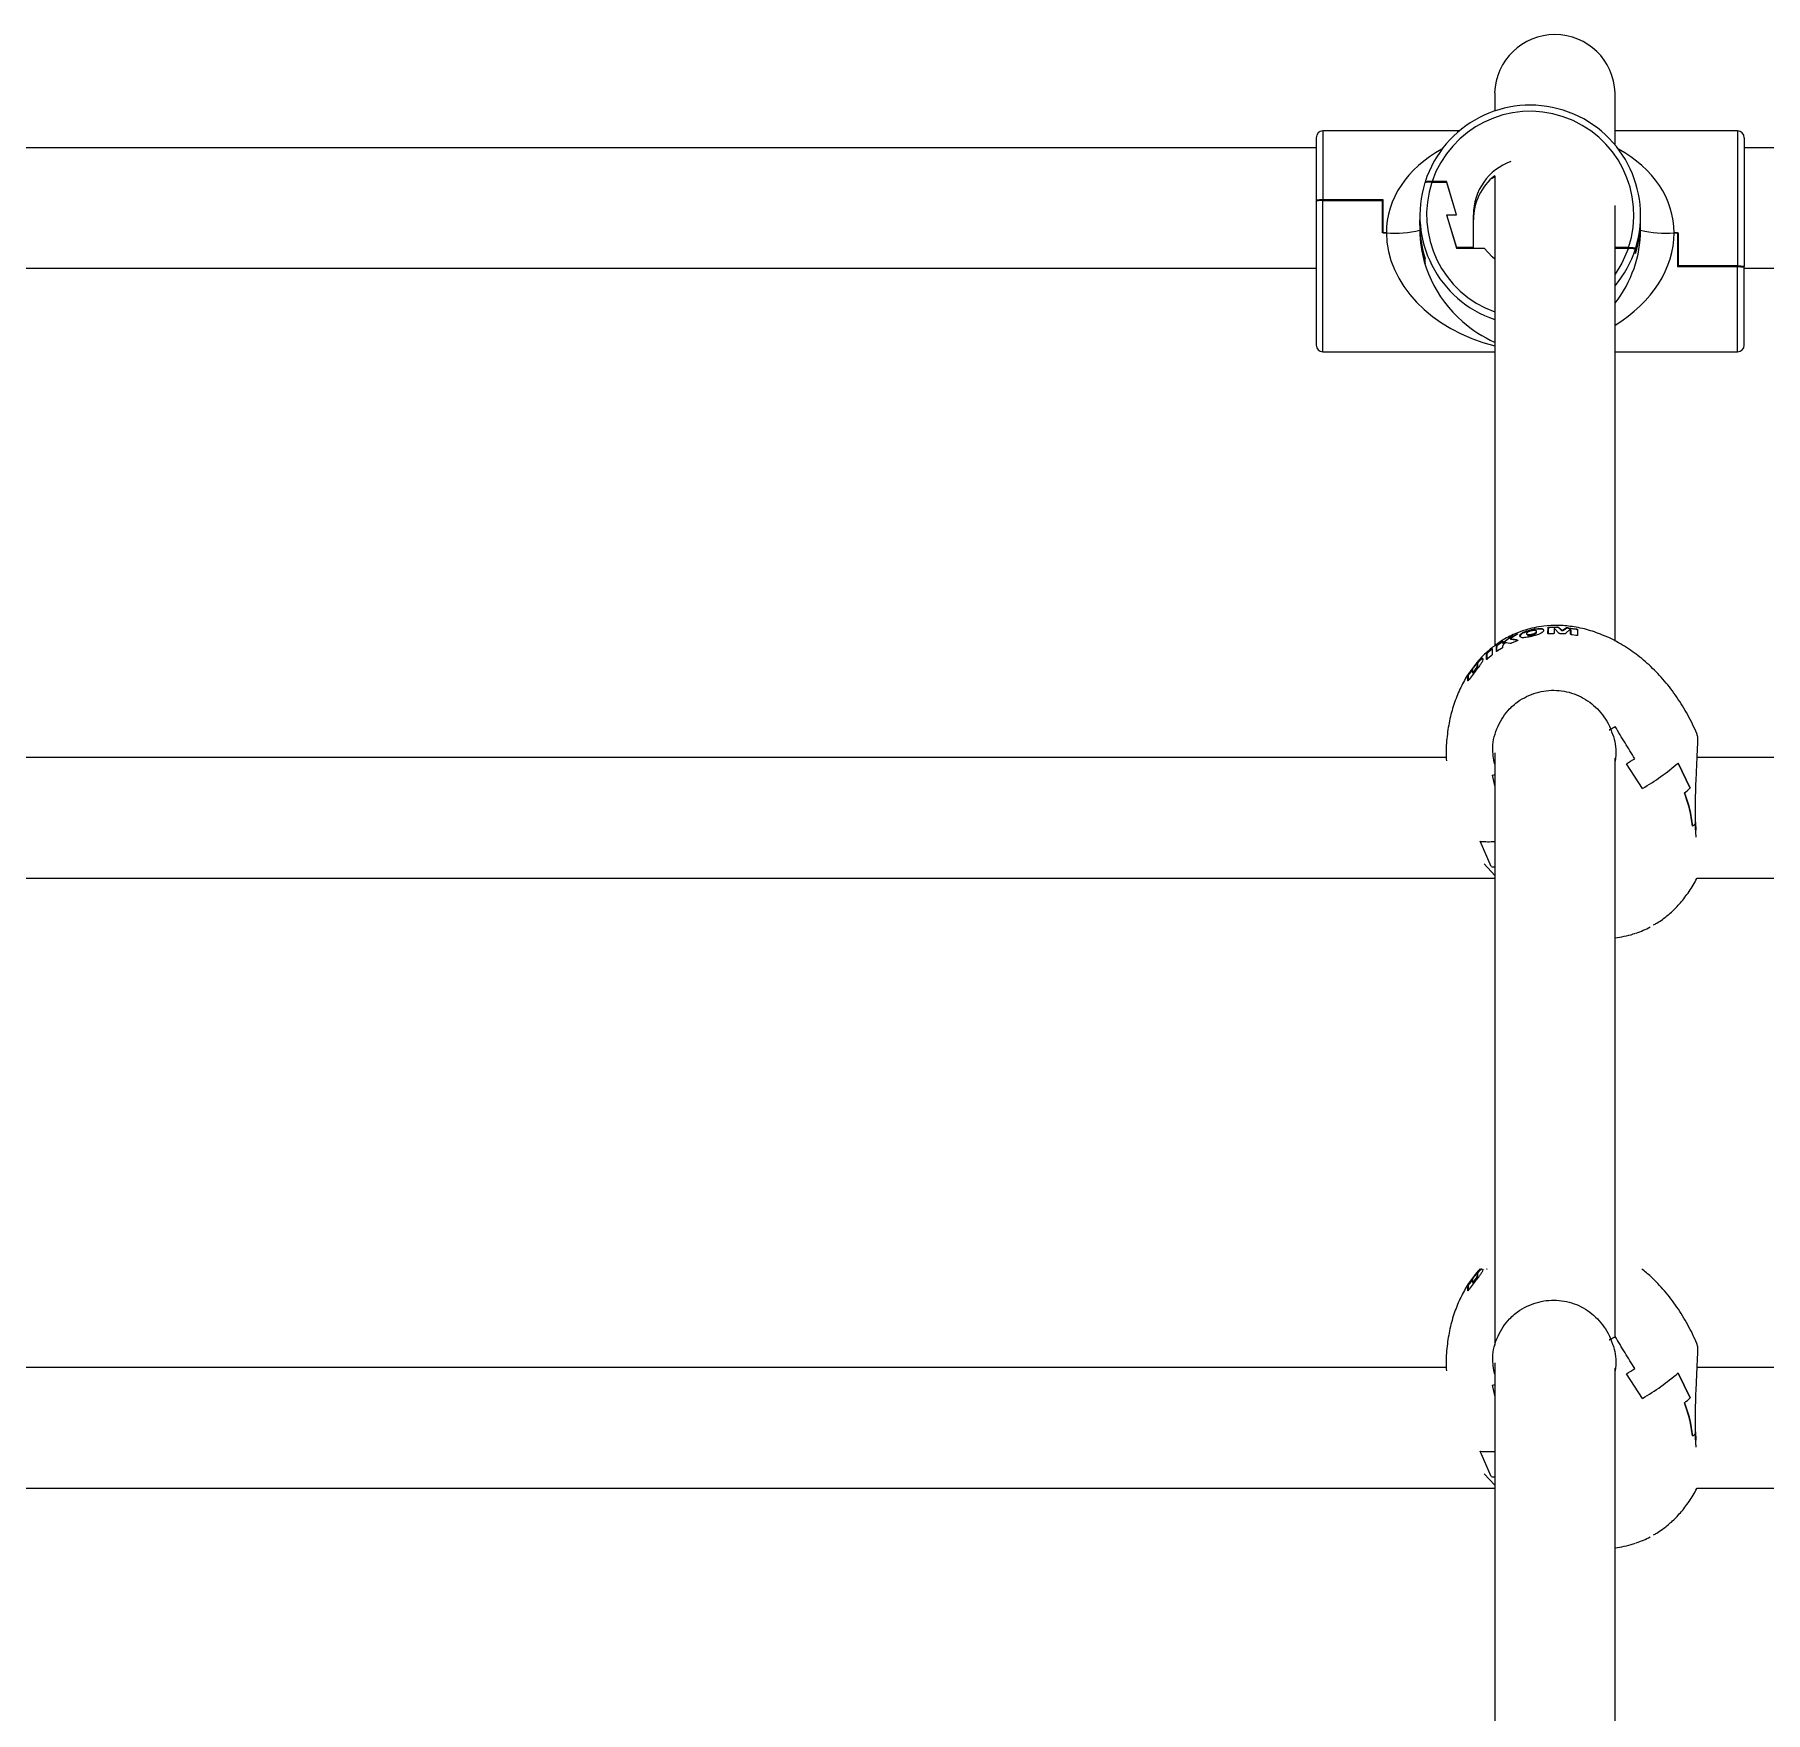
# Model space of a CAD drawing. Header units: millimetres. Extents: x -3041 to 2447, y -2670 to 2376.
# Drawn here: x 270.2 to 529, y 456.8 to 707.6 of the extents above; entities that cross this region are included whole.
import ezdxf

# ---------------------------------------------------------------- set-up
doc = ezdxf.new("R2010")
doc.units = ezdxf.units.MM
doc.layers.add('DIKOM_ОБЪЕКТ', color=7, linetype='Continuous')

msp = doc.modelspace()

# ---------------------------------------------------------------- linework, layer by layer
at = {"layer": 'DIKOM_ОБЪЕКТ'}
for p, q in [((488.5, 698.87), (488.5, 696.14)), ((506.5, 691.08), (506.5, 698.87)), ((461.81, 692.17), (461.81, 682.79)), ((483.22, 693.17), (462.81, 693.17)), ((462.81, 693.17), (462.81, 682.87)), ((524.81, 693.17), (506.5, 693.17)), ((524.81, 693.17), (524.81, 673)), ((525.81, 692.17), (525.81, 672.92)), ((461.81, 690.67), (183.5, 690.67)), ((811.5, 690.67), (525.81, 690.67)), ((488.5, 686.48), (488.5, 616.24)), ((478.09, 685.55), (478.09, 685.45)), ((479.11, 685.53), (481.34, 685.53)), ((481.31, 685.63), (479.14, 685.63)), ((482.81, 680.64), (481.31, 685.63)), ((481.31, 685.53), (481.31, 685.63)), ((482.81, 680.64), (481.34, 685.53)), ((461.81, 682.79), (461.81, 682.69)), ((461.81, 682.69), (461.81, 661.17)), ((471.81, 682.87), (462.81, 682.87)), ((462.81, 682.77), (471.71, 682.77)), ((462.81, 660.17), (462.81, 682.77)), ((471.71, 677.94), (471.71, 682.77)), ((471.81, 677.94), (471.81, 682.87)), ((477.31, 680.56), (477.31, 679.88)), ((481.31, 680.64), (482.78, 675.75)), ((481.31, 680.64), (482.81, 680.64)), ((481.31, 680.64), (482.81, 675.66)), ((485.31, 675.75), (485.31, 680.64)), ((506.5, 616.93), (506.5, 682.03)), ((510.31, 679.88), (510.31, 680.56)), ((472.31, 677.94), (471.71, 677.94)), ((471.81, 677.94), (472.31, 677.94)), ((477.31, 679.1), (477.31, 679.88)), ((477.31, 679.08), (477.31, 679.87)), ((477.31, 679.08), (477.31, 678.35)), ((477.31, 678.33), (477.31, 678.35)), ((510.31, 679.1), (510.31, 679.88)), ((510.31, 679.08), (510.31, 679.87)), ((510.31, 678.35), (510.31, 679.08)), ((510.31, 678.33), (510.31, 678.35)), ((515.31, 677.94), (515.91, 677.94)), ((515.81, 677.94), (515.31, 677.94)), ((515.81, 677.94), (515.81, 672.9)), ((515.91, 677.94), (515.91, 673)), ((485.31, 675.75), (482.78, 675.75)), ((482.81, 675.66), (486.94, 675.66)), ((485.31, 675.66), (485.31, 675.75)), ((508.52, 675.75), (506.5, 675.75)), ((506.5, 675.66), (508.49, 675.66)), ((509.54, 675.58), (509.54, 674.89)), ((509.57, 674.99), (509.57, 675.68)), ((515.81, 677.64), (515.91, 677.64)), ((478.01, 674.34), (478.01, 673.61)), ((478.02, 674.34), (478.01, 674.34)), ((478.09, 673.61), (478.01, 673.61)), ((478.09, 673.34), (478.09, 674.12)), ((509.57, 674.99), (509.54, 674.99)), ((515.81, 672.9), (524.81, 672.9)), ((524.81, 673), (515.91, 673)), ((515.91, 672.9), (515.91, 673)), ((524.81, 660.17), (524.81, 672.9)), ((525.81, 672.82), (525.81, 672.92)), ((525.81, 661.17), (525.81, 672.82)), ((183.5, 672.67), (461.81, 672.67)), ((525.81, 672.67), (811.5, 672.67)), ((462.81, 660.17), (488.5, 660.17)), ((506.5, 660.17), (524.81, 660.17)), ((493.33, 618.36), (493.29, 618.45)), ((494.71, 618.47), (494.7, 618.28)), ((494.75, 618.39), (494.71, 618.48)), ((494.75, 618.38), (494.71, 618.47)), ((494.76, 618.7), (494.72, 618.79)), ((494.73, 618.19), (494.75, 618.38)), ((494.75, 618.38), (494.74, 618.39)), ((496.46, 618.09), (496.47, 618.97)), ((496.51, 618.88), (496.47, 618.97)), ((496.51, 618.88), (496.5, 617.99)), ((496.69, 619.02), (497.8, 619.05)), ((496.73, 618.93), (496.69, 619.02)), ((497.84, 618.95), (496.73, 618.93)), ((497.39, 618.83), (497.4, 618.12)), ((498.1, 618.11), (497.44, 618.83)), ((497.84, 618.95), (497.8, 619.05)), ((498.06, 619.01), (498.52, 618.56)), ((498.1, 618.91), (498.06, 619.01)), ((498.56, 618.47), (498.1, 618.91)), ((498.56, 618.47), (498.52, 618.56)), ((498.63, 618.56), (499.18, 618.94)), ((498.67, 618.46), (498.63, 618.56)), ((499.22, 618.84), (498.67, 618.46)), ((499.76, 618.7), (499.1, 618.05)), ((499.22, 618.84), (499.18, 618.94)), ((499.47, 618.94), (500.65, 618.78)), ((499.51, 618.84), (499.47, 618.94)), ((500.7, 618.67), (499.51, 618.84)), ((499.83, 617.98), (499.81, 618.69)), ((499.86, 618.59), (499.81, 618.69)), ((499.86, 618.59), (499.87, 617.87)), ((500.7, 618.67), (500.65, 618.78)), ((500.87, 618.7), (500.86, 617.81)), ((488.13, 615.84), (488.12, 614.95)), ((488.77, 615.43), (488.78, 616.31)), ((488.82, 616.22), (488.78, 616.31)), ((489.53, 615.84), (488.94, 615.46)), ((488.96, 616.46), (489.54, 616.84)), ((489, 616.37), (488.96, 616.46)), ((489.58, 616.75), (489, 616.37)), ((489.58, 616.75), (489.54, 616.84)), ((489.7, 616.9), (489.67, 616.7)), ((489.67, 616.7), (489.71, 616.61)), ((489.68, 616.18), (489.69, 616.02)), ((489.79, 616.75), (490.59, 617.39)), ((489.82, 616.67), (489.79, 616.75)), ((490.04, 616.61), (489.79, 616.37)), ((490.63, 617.31), (489.82, 616.67)), ((490.76, 616.58), (490.24, 616.7)), ((490.63, 617.31), (490.59, 617.39)), ((490.88, 617.27), (490.91, 617.18)), ((490.89, 617.57), (491.85, 617.98)), ((490.93, 617.48), (490.89, 617.57)), ((490.94, 617.17), (490.9, 617.26)), ((491.89, 617.97), (490.94, 617.35)), ((491.88, 617), (491.03, 616.63)), ((491.86, 617.95), (491.85, 617.98)), ((491.98, 617.07), (491.96, 617.1)), ((492.38, 617.86), (492.32, 617.63)), ((492.38, 617.86), (492.34, 617.95)), ((493.29, 617.99), (493.33, 617.9)), ((493.3, 617.96), (493.31, 618.17)), ((493.43, 617.89), (493.3, 617.96)), ((493.34, 617.88), (493.3, 617.96)), ((493.34, 617.88), (493.47, 617.8)), ((493.47, 617.8), (493.43, 617.89)), ((494.09, 617.85), (494.05, 617.94)), ((494.7, 618.28), (494.58, 618.15)), ((494.62, 618.06), (494.58, 618.15)), ((494.62, 618.06), (494.73, 618.19)), ((494.73, 618.19), (494.7, 618.28)), ((496.47, 618.07), (496.46, 618.09)), ((497.2, 618.04), (496.68, 618.02)), ((498.83, 618), (498.38, 618.03)), ((500.63, 617.78), (500.07, 617.87)), ((484.71, 612.21), (485.61, 613.41)), ((485.61, 613.41), (486.1, 613.98)), ((485.65, 613.31), (485.61, 613.41)), ((485.78, 613.47), (485.85, 613.52)), ((486.15, 613.88), (485.84, 613.53)), ((485.95, 613.16), (485.9, 613.26)), ((485.97, 613.42), (485.93, 613.52)), ((486.1, 613.98), (486.21, 614.08)), ((486.15, 613.88), (486.1, 613.98)), ((486.25, 613.98), (486.15, 613.88)), ((486.21, 614.08), (486.57, 614.38)), ((486.25, 613.98), (486.21, 614.08)), ((486.61, 614.29), (486.25, 613.98)), ((486.57, 614.38), (486.7, 614.43)), ((486.61, 614.29), (486.57, 614.38)), ((486.74, 614.33), (486.61, 614.29)), ((486.75, 614.22), (486.66, 613.94)), ((486.71, 614.36), (486.75, 614.22)), ((487.25, 614.23), (487.27, 615.12)), ((487.26, 614.22), (487.25, 614.23)), ((487.31, 615.02), (487.27, 615.12)), ((487.31, 615.02), (487.3, 614.14)), ((487.97, 614.75), (487.42, 614.29)), ((487.43, 615.29), (487.98, 615.75)), ((487.47, 615.2), (487.43, 615.29)), ((488.02, 615.66), (487.47, 615.2)), ((488.02, 615.66), (487.98, 615.75)), ((488.78, 615.41), (488.77, 615.43)), ((484.48, 611), (484.5, 611.88)), ((484.49, 610.99), (484.48, 611)), ((484.55, 611.77), (484.5, 611.88)), ((484.51, 611.9), (484.57, 612.01)), ((484.55, 611.79), (484.51, 611.9)), ((484.55, 611.77), (484.53, 611.01)), ((484.62, 611.9), (484.55, 611.79)), ((484.64, 611.13), (484.55, 611.03)), ((484.57, 612.01), (484.65, 612.12)), ((484.62, 611.9), (484.57, 612.01)), ((484.69, 612.01), (484.62, 611.9)), ((484.69, 611.21), (484.64, 611.13)), ((484.65, 612.12), (484.71, 612.21)), ((484.69, 612.01), (484.65, 612.12)), ((485.59, 612.41), (484.69, 611.21)), ((484.75, 612.1), (484.69, 612.01)), ((484.75, 612.1), (484.71, 612.21)), ((485.2, 612.7), (484.75, 612.1)), ((485.19, 612.31), (485.2, 612.75)), ((485.19, 612.31), (485.24, 612.2)), ((485.24, 612.21), (485.19, 612.31)), ((485.63, 612.79), (485.37, 612.46)), ((485.41, 612.36), (485.37, 612.46)), ((485.38, 613.01), (485.5, 613.16)), ((485.41, 612.36), (485.67, 612.69)), ((485.69, 612.53), (485.59, 612.41)), ((485.67, 612.69), (485.63, 612.79)), ((486.06, 612.99), (485.69, 612.53)), ((485.87, 613), (485.83, 613.1)), ((481.27, 599.52), (183.5, 599.52)), ((488.5, 600.24), (488.5, 511.73)), ((506.5, 513.01), (506.5, 599.44)), ((510.6, 594.92), (508.19, 598.59)), ((510.6, 594.92), (508.19, 598.59)), ((517.71, 594.98), (515.91, 598.71)), ((515.91, 598.71), (517.71, 594.98)), ((811.5, 599.52), (518.77, 599.52)), ((488.11, 596.89), (488.5, 595.14)), ((488.11, 596.89), (488.5, 595.14)), ((487.99, 583.23), (486.35, 587.02)), ((487.99, 583.23), (486.35, 587.02)), ((486.93, 583.63), (488.5, 581.93)), ((183.5, 581.52), (488.5, 581.52)), ((518.72, 581.52), (811.5, 581.52)), ((485.61, 522.26), (486.1, 522.82)), ((486.15, 522.72), (485.84, 522.37)), ((486.1, 522.82), (486.21, 522.93)), ((486.15, 522.72), (486.1, 522.82)), ((486.25, 522.83), (486.15, 522.72)), ((486.21, 522.93), (486.41, 523.1)), ((486.25, 522.83), (486.21, 522.93)), ((486.61, 523.13), (486.25, 522.83)), ((486.75, 523.07), (486.66, 522.79)), ((487.26, 523.07), (487.25, 523.08)), ((484.48, 519.84), (484.5, 520.73)), ((484.55, 520.62), (484.5, 520.73)), ((484.51, 520.74), (484.57, 520.86)), ((484.55, 520.64), (484.51, 520.74)), ((484.55, 520.62), (484.53, 519.86)), ((484.62, 520.75), (484.55, 520.64)), ((484.57, 520.86), (484.65, 520.97)), ((484.62, 520.75), (484.57, 520.86)), ((484.69, 520.86), (484.62, 520.75)), ((484.69, 520.06), (484.64, 519.98)), ((484.65, 520.97), (484.71, 521.06)), ((484.69, 520.86), (484.65, 520.97)), ((485.59, 521.26), (484.69, 520.06)), ((484.75, 520.95), (484.69, 520.86)), ((484.71, 521.06), (485.61, 522.26)), ((484.75, 520.95), (484.71, 521.06)), ((485.24, 521.6), (484.75, 520.95)), ((485.19, 521.16), (485.2, 521.6)), ((485.19, 521.16), (485.24, 521.05)), ((485.24, 521.06), (485.19, 521.16)), ((485.63, 521.64), (485.37, 521.31)), ((485.41, 521.21), (485.37, 521.31)), ((485.38, 521.86), (485.5, 522.01)), ((485.41, 521.21), (485.67, 521.54)), ((485.69, 521.38), (485.59, 521.26)), ((485.65, 522.16), (485.61, 522.26)), ((485.67, 521.54), (485.63, 521.64)), ((486.06, 521.84), (485.69, 521.38)), ((485.78, 522.32), (485.85, 522.37)), ((485.87, 521.85), (485.83, 521.95)), ((485.95, 522.01), (485.9, 522.11)), ((485.97, 522.27), (485.93, 522.36)), ((484.49, 519.83), (484.48, 519.84)), ((484.64, 519.98), (484.55, 519.88)), ((481.27, 508.36), (183.5, 508.36)), ((488.5, 509.09), (488.5, 433.94)), ((506.5, 434.63), (506.5, 508.28)), ((510.6, 503.76), (508.19, 507.44)), ((510.6, 503.76), (508.19, 507.44)), ((517.71, 503.83), (515.91, 507.55)), ((515.91, 507.55), (517.71, 503.83)), ((811.5, 508.36), (518.77, 508.36)), ((488.11, 505.74), (488.5, 503.99)), ((488.11, 505.74), (488.5, 503.99)), ((487.99, 492.08), (486.35, 495.86)), ((487.99, 492.08), (486.35, 495.86)), ((486.93, 492.48), (488.5, 490.77)), ((183.5, 490.36), (488.5, 490.36)), ((518.72, 490.36), (811.5, 490.36))]:
    msp.add_line(p, q, dxfattribs=at)
at = {"layer": 'DIKOM_ОБЪЕКТ', "flags": 128}
for points in [[(488.02, 686.07), (488.26, 686.23), (488.5, 686.39)], [(488.5, 674.03), (488.13, 674.34), (486.94, 675.66)], [(508.49, 675.66), (507.53, 673.43), (506.5, 671.76)]]:
    msp.add_lwpolyline(points, dxfattribs=at)
at = {"layer": 'DIKOM_ОБЪЕКТ'}
for centre, radius, start, end in [((497.5, 698.57), 9.01, 1.9167, 178.0833), ((493.81, 680.53), 16.5, 342.8807, 162.3011), ((493.8, 680.61), 15.5, 341.7318, 161.123), ((462.81, 692.17), 1, 90, 180), ((524.81, 692.17), 1, 0, 90), ((493.79, 680.63), 8.48, 109.7902, 179.9518), ((493.78, 679.87), 8.47, 128.5936, 179.9723), ((493.76, 680.57), 16.44, 162.7264, 251.3465), ((493.76, 680.64), 15.44, 161.5702, 250.0824), ((473.56, 694.46), 16.56, 265.6963, 283.1136), ((493.72, 679.1), 16.41, 180.0012, 197.6904), ((493.72, 679.08), 16.41, 180.0022, 196.7765), ((493.72, 678.35), 16.41, 180.0027, 196.7765), ((493.72, 678.33), 16.41, 180.0008, 197.6904), ((493.91, 679.87), 16.41, 342.3096, 359.9992), ((493.91, 679.88), 16.41, 342.6754, 359.9987), ((514.07, 694.46), 16.56, 256.8864, 274.3037), ((493.88, 680.57), 16.44, 320.159, 342.3066), ((462.81, 661.17), 1, 180, 270), ((524.81, 661.17), 1, 270, 0), ((489.7, 616.76), 0.154, 273.0839, 320.8287), ((482.7, 642.66), 45.26, 300.7678, 301.7434), ((482.83, 642.1), 50.35, 300.235, 301.9231), ((492.67, 625.66), 35.59, 300.2518, 310.77), ((482.94, 626.85), 30.39, 279.7799, 280.5331), ((503.32, 610.44), 21.12, 309.963, 312.9612), ((505.04, 604.67), 20.15, 310.3178, 311.9723), ((487.52, 600.21), 13.25, 264.9252, 274.2431), ((489.16, 591.49), 8.34, 261.9315, 265.4413), ((504.64, 587.76), 15.3, 289.1037, 297.7129), ((482.7, 551.5), 45.26, 300.7678, 301.7434), ((482.69, 551.18), 50.63, 300.2435, 301.9225), ((492.67, 534.52), 35.6, 300.2529, 310.7689), ((482.4, 538.74), 33.49, 279.8148, 280.4983), ((503.47, 519.11), 20.89, 309.9464, 312.9778), ((504.78, 513.81), 20.55, 310.3339, 311.9562), ((487.52, 509.07), 13.26, 264.9301, 274.2382), ((489.15, 500.17), 8.18, 261.8838, 265.4625), ((504.66, 496.58), 15.26, 289.0966, 297.7255)]:
    msp.add_arc(centre, radius, start, end, dxfattribs=at)
for major_axis, ratio, start_param, end_param in [((21.38, -3.01), 0.758841, 2.337973, 3.248139), ((21.38, 3.01), 0.758841, 6.176639, 7.086805), ((21.38, -3.01), 0.758841, 3.248139, 4.56916), ((-12.12, 12.38), 0.904381, 0.7455, 1.65512), ((12.12, 12.38), 0.904381, 4.843881, 5.537686), ((21.38, 3.01), 0.758841, 5.236931, 6.176639), ((-12.12, 12.38), 0.904381, 1.65512, 1.988359)]:
    msp.add_ellipse((493.81, 676.67), major_axis=major_axis, ratio=ratio, start_param=start_param, end_param=end_param, dxfattribs=at)
for points, knots in [([(479.11, 685.53), (479.01, 685.53), (478.78, 685.52), (478.47, 685.51), (478.21, 685.49), (478.08, 685.47), (478.06, 685.45), (478.06, 685.45)], [0, 0, 0, 0, 0.187224, 0.418707, 0.642866, 0.856436, 1, 1, 1, 1]), ([(479.14, 685.63), (479.06, 685.63), (478.85, 685.62), (478.54, 685.61), (478.3, 685.6), (478.15, 685.58), (478.09, 685.56), (478.09, 685.55), (478.09, 685.55)], [0, 0, 0, 0, 0.153131, 0.38577, 0.611839, 0.753418, 0.953747, 1, 1, 1, 1]), ([(462.81, 682.87), (462.8, 682.87), (462.68, 682.87), (462.46, 682.87), (462.18, 682.85), (461.96, 682.83), (461.83, 682.81), (461.82, 682.8), (461.81, 682.79)], [0, 0, 0, 0, 0.021078, 0.221062, 0.421375, 0.627472, 0.84307, 1, 1, 1, 1]), ([(462.81, 682.77), (462.72, 682.77), (462.51, 682.77), (462.23, 682.76), (461.99, 682.74), (461.84, 682.72), (461.82, 682.7), (461.81, 682.69)], [0, 0, 0, 0, 0.181251, 0.381679, 0.586746, 0.800335, 1, 1, 1, 1]), ([(508.49, 675.66), (508.57, 675.65), (508.77, 675.65), (509.08, 675.64), (509.33, 675.63), (509.48, 675.61), (509.53, 675.59), (509.54, 675.58), (509.54, 675.58)], [0, 0, 0, 0, 0.153132, 0.385829, 0.611782, 0.753355, 0.953675, 1, 1, 1, 1]), ([(508.52, 675.75), (508.62, 675.75), (508.84, 675.75), (509.16, 675.74), (509.42, 675.72), (509.55, 675.7), (509.56, 675.68), (509.57, 675.68)], [0, 0, 0, 0, 0.187215, 0.418701, 0.642967, 0.856508, 1, 1, 1, 1]), ([(524.81, 673), (524.91, 673), (525.12, 673), (525.4, 672.99), (525.63, 672.97), (525.79, 672.95), (525.81, 672.93), (525.81, 672.92)], [0, 0, 0, 0, 0.18123, 0.381681, 0.586684, 0.800267, 1, 1, 1, 1]), ([(524.81, 672.9), (524.83, 672.9), (524.94, 672.9), (525.17, 672.9), (525.45, 672.88), (525.67, 672.86), (525.8, 672.84), (525.81, 672.83), (525.81, 672.82)], [0, 0, 0, 0, 0.021078, 0.221064, 0.421416, 0.627562, 0.843134, 1, 1, 1, 1]), ([(518.88, 602.62), (518.82, 602.79), (518.41, 603.93), (517.38, 605.93), (515.79, 608.57), (513.94, 610.98), (511.89, 613.14), (509.69, 615), (507.38, 616.55), (504.99, 617.76), (502.55, 618.63), (500.19, 619.14), (497.94, 619.32), (496.04, 619.23), (494.41, 618.96), (492.97, 618.59), (491.32, 617.98), (489.88, 617.21), (488.49, 616.28), (487.29, 615.29), (486.3, 614.33), (485.82, 613.7), (485.73, 613.58)], [0, 0, 0, 0, 0.012574, 0.086287, 0.159683, 0.231953, 0.302502, 0.370874, 0.436765, 0.500079, 0.560948, 0.619847, 0.671089, 0.720223, 0.754873, 0.787612, 0.825443, 0.878991, 0.90281, 0.94387, 0.989355, 1, 1, 1, 1]), ([(492.34, 617.95), (492.4, 618.01), (492.52, 618.12), (492.87, 618.3), (493.16, 618.41), (493.29, 618.45)], [0, 0, 0, 0, 0.356921, 0.695234, 1, 1, 1, 1]), ([(493.29, 618.45), (493.6, 618.55), (494.08, 618.69), (494.55, 618.76), (494.72, 618.79)], [0, 0, 0, 0, 0.646352, 1, 1, 1, 1]), ([(494.76, 618.7), (494.45, 618.64), (493.96, 618.56), (493.49, 618.42), (493.33, 618.36)], [0, 0, 0, 0, 0.651558, 1, 1, 1, 1]), ([(493.48, 618.32), (493.54, 618.35), (493.62, 618.38), (493.72, 618.42), (493.75, 618.43)], [0, 0, 0, 0, 0.698936, 1, 1, 1, 1]), ([(493.75, 618.43), (493.83, 618.45), (493.97, 618.5), (494.1, 618.52), (494.16, 618.53)], [0, 0, 0, 0, 0.581714, 1, 1, 1, 1]), ([(494.16, 618.53), (494.25, 618.54), (494.39, 618.56), (494.5, 618.56), (494.54, 618.56)], [0, 0, 0, 0, 0.662412, 1, 1, 1, 1]), ([(494.54, 618.56), (494.59, 618.55), (494.68, 618.53), (494.7, 618.49), (494.71, 618.47)], [0, 0, 0, 0, 0.549012, 1, 1, 1, 1]), ([(494.72, 618.79), (494.88, 618.8), (495.2, 618.84), (495.56, 618.81), (495.69, 618.76), (495.75, 618.73)], [0, 0, 0, 0, 0.338091, 0.676372, 1, 1, 1, 1]), ([(495.79, 618.63), (495.73, 618.66), (495.6, 618.72), (495.23, 618.74), (494.92, 618.71), (494.76, 618.7)], [0, 0, 0, 0, 0.330536, 0.660943, 1, 1, 1, 1]), ([(495.75, 618.73), (495.79, 618.64), (495.85, 618.52), (495.75, 618.35), (495.72, 618.3)], [0, 0, 0, 0, 0.724271, 1, 1, 1, 1]), ([(496.47, 618.97), (496.47, 618.98), (496.48, 618.99), (496.51, 619), (496.56, 619.01), (496.62, 619.02), (496.67, 619.02), (496.69, 619.02)], [0, 0, 0, 0, 0.191162, 0.381489, 0.580365, 0.790762, 1, 1, 1, 1]), ([(496.73, 618.93), (496.71, 618.93), (496.66, 618.92), (496.6, 618.91), (496.54, 618.9), (496.52, 618.89), (496.51, 618.88), (496.51, 618.88)], [0, 0, 0, 0, 0.217713, 0.435194, 0.653236, 0.863013, 1, 1, 1, 1]), ([(497.44, 618.83), (497.44, 618.84), (497.44, 618.84), (497.43, 618.84), (497.42, 618.84), (497.41, 618.84), (497.4, 618.84), (497.39, 618.84), (497.39, 618.83), (497.39, 618.83), (497.39, 618.83)], [0, 0, 0, 0, 0.125884, 0.249055, 0.379952, 0.519893, 0.666243, 0.810306, 0.948888, 1, 1, 1, 1]), ([(497.8, 619.05), (497.83, 619.05), (497.9, 619.04), (497.99, 619.03), (498.04, 619.02), (498.06, 619.01), (498.06, 619.01)], [0, 0, 0, 0, 0.28492, 0.570515, 0.836393, 1, 1, 1, 1]), ([(498.1, 618.91), (498.09, 618.91), (498.08, 618.92), (498.01, 618.94), (497.93, 618.95), (497.87, 618.95), (497.84, 618.95)], [0, 0, 0, 0, 0.238001, 0.475675, 0.72208, 1, 1, 1, 1]), ([(498.52, 618.56), (498.52, 618.56), (498.52, 618.56), (498.54, 618.55), (498.55, 618.55), (498.57, 618.55), (498.6, 618.55), (498.61, 618.55), (498.62, 618.55), (498.63, 618.56), (498.63, 618.56)], [0, 0, 0, 0, 0.120089, 0.240744, 0.36924, 0.510863, 0.660642, 0.81001, 0.947506, 1, 1, 1, 1]), ([(498.67, 618.46), (498.67, 618.46), (498.66, 618.45), (498.65, 618.45), (498.63, 618.45), (498.61, 618.45), (498.59, 618.45), (498.57, 618.46), (498.56, 618.46), (498.56, 618.46), (498.56, 618.47)], [0, 0, 0, 0, 0.120667, 0.240583, 0.368981, 0.510373, 0.660057, 0.80926, 0.948351, 1, 1, 1, 1]), ([(499.18, 618.94), (499.19, 618.94), (499.23, 618.95), (499.32, 618.95), (499.4, 618.95), (499.46, 618.95), (499.47, 618.94)], [0, 0, 0, 0, 0.289698, 0.578455, 0.898501, 1, 1, 1, 1]), ([(499.51, 618.84), (499.46, 618.85), (499.37, 618.85), (499.27, 618.85), (499.23, 618.84), (499.22, 618.84)], [0, 0, 0, 0, 0.403435, 0.754234, 1, 1, 1, 1]), ([(499.81, 618.69), (499.81, 618.69), (499.81, 618.69), (499.8, 618.69), (499.8, 618.7), (499.79, 618.7), (499.78, 618.7), (499.76, 618.7), (499.76, 618.7), (499.76, 618.7), (499.76, 618.7)], [0, 0, 0, 0, 0.113008, 0.226979, 0.34842, 0.486271, 0.63993, 0.805247, 0.964765, 1, 1, 1, 1]), ([(500.65, 618.78), (500.69, 618.77), (500.75, 618.76), (500.82, 618.73), (500.86, 618.72), (500.87, 618.7), (500.87, 618.7), (500.87, 618.7)], [0, 0, 0, 0, 0.32224, 0.547305, 0.774085, 0.968854, 1, 1, 1, 1]), ([(500.87, 618.62), (500.86, 618.63), (500.83, 618.64), (500.77, 618.65), (500.72, 618.66), (500.7, 618.67)], [0, 0, 0, 0, 0.249255, 0.594722, 1, 1, 1, 1]), ([(487.98, 615.75), (488, 615.76), (488.04, 615.79), (488.09, 615.83), (488.12, 615.84), (488.13, 615.84), (488.13, 615.84), (488.13, 615.84)], [0, 0, 0, 0, 0.24078, 0.481919, 0.722118, 0.953578, 1, 1, 1, 1]), ([(488.82, 616.22), (488.8, 616.01), (488.77, 615.79), (488.8, 615.43), (488.8, 615.41)], [0, 0, 0, 0, 0.960891, 1, 1, 1, 1]), ([(488.78, 616.31), (488.78, 616.32), (488.79, 616.33), (488.82, 616.36), (488.86, 616.4), (488.91, 616.43), (488.94, 616.45), (488.96, 616.46)], [0, 0, 0, 0, 0.207799, 0.415716, 0.62249, 0.831121, 1, 1, 1, 1]), ([(489, 616.37), (488.98, 616.36), (488.94, 616.33), (488.89, 616.29), (488.85, 616.26), (488.83, 616.24), (488.82, 616.23), (488.82, 616.22)], [0, 0, 0, 0, 0.217534, 0.435429, 0.648113, 0.856004, 1, 1, 1, 1]), ([(489.69, 616.02), (489.69, 616.01), (489.69, 615.99), (489.66, 615.95), (489.62, 615.9), (489.57, 615.87), (489.54, 615.84), (489.53, 615.84)], [0, 0, 0, 0, 0.209411, 0.418447, 0.630447, 0.845362, 1, 1, 1, 1]), ([(489.54, 616.84), (489.56, 616.85), (489.6, 616.87), (489.65, 616.9), (489.69, 616.91), (489.7, 616.91), (489.7, 616.91), (489.7, 616.9)], [0, 0, 0, 0, 0.22891, 0.457618, 0.688092, 0.917096, 1, 1, 1, 1]), ([(489.69, 616.8), (489.68, 616.8), (489.66, 616.79), (489.62, 616.77), (489.59, 616.75), (489.58, 616.75)], [0, 0, 0, 0, 0.303569, 0.798118, 1, 1, 1, 1]), ([(489.67, 616.7), (489.67, 616.7), (489.68, 616.7), (489.68, 616.7), (489.7, 616.7), (489.72, 616.71), (489.74, 616.72), (489.76, 616.73), (489.78, 616.75), (489.78, 616.75), (489.79, 616.75)], [0, 0, 0, 0, 0.067648, 0.208389, 0.349592, 0.493333, 0.638476, 0.782477, 0.925778, 1, 1, 1, 1]), ([(489.79, 616.37), (489.76, 616.34), (489.71, 616.28), (489.68, 616.22), (489.68, 616.19), (489.68, 616.18)], [0, 0, 0, 0, 0.40501, 0.809871, 1, 1, 1, 1]), ([(490.24, 616.7), (490.23, 616.7), (490.21, 616.7), (490.18, 616.69), (490.13, 616.67), (490.09, 616.65), (490.06, 616.63), (490.04, 616.61), (490.04, 616.61)], [0, 0, 0, 0, 0.179979, 0.360154, 0.540696, 0.723164, 0.906257, 1, 1, 1, 1]), ([(490.59, 617.39), (490.63, 617.42), (490.7, 617.47), (490.81, 617.53), (490.88, 617.56), (490.89, 617.57)], [0, 0, 0, 0, 0.427486, 0.855395, 1, 1, 1, 1]), ([(490.93, 617.48), (490.88, 617.45), (490.79, 617.41), (490.69, 617.35), (490.64, 617.31), (490.63, 617.31)], [0, 0, 0, 0, 0.428326, 0.856611, 1, 1, 1, 1]), ([(491.03, 616.63), (490.99, 616.62), (490.92, 616.59), (490.82, 616.57), (490.78, 616.58), (490.76, 616.58)], [0, 0, 0, 0, 0.330852, 0.661492, 1, 1, 1, 1]), ([(490.94, 617.35), (490.92, 617.34), (490.89, 617.31), (490.87, 617.28), (490.88, 617.26), (490.9, 617.26), (490.9, 617.26)], [0, 0, 0, 0, 0.27327, 0.546919, 0.820677, 1, 1, 1, 1]), ([(490.9, 617.26), (491.07, 617.25), (491.41, 617.23), (491.78, 617.14), (491.96, 617.1)], [0, 0, 0, 0, 0.49862, 1, 1, 1, 1]), ([(490.94, 617.17), (490.93, 617.17), (490.92, 617.17), (490.92, 617.18), (490.92, 617.18)], [0, 0, 0, 0, 0.871439, 1, 1, 1, 1]), ([(491.93, 617.02), (491.77, 617.06), (491.43, 617.14), (491.11, 617.16), (490.94, 617.17)], [0, 0, 0, 0, 0.463167, 1, 1, 1, 1]), ([(491.85, 617.98), (491.85, 617.98), (491.87, 617.99), (491.89, 618), (491.91, 618), (491.92, 618), (491.92, 617.99), (491.91, 617.98), (491.9, 617.98), (491.89, 617.97)], [0, 0, 0, 0, 0.1469, 0.293992, 0.441566, 0.589861, 0.739349, 0.889805, 1, 1, 1, 1]), ([(491.96, 617.1), (491.97, 617.09), (491.98, 617.09), (491.98, 617.07), (491.97, 617.05), (491.94, 617.03), (491.91, 617.01), (491.89, 617), (491.88, 617)], [0, 0, 0, 0, 0.173619, 0.347336, 0.521074, 0.694589, 0.867273, 1, 1, 1, 1]), ([(492.33, 617.56), (492.29, 617.66), (492.23, 617.78), (492.32, 617.92), (492.34, 617.95)], [0, 0, 0, 0, 0.776282, 1, 1, 1, 1]), ([(493.17, 617.47), (493.04, 617.46), (492.77, 617.43), (492.47, 617.46), (492.37, 617.53), (492.33, 617.56)], [0, 0, 0, 0, 0.337002, 0.674085, 1, 1, 1, 1]), ([(493.33, 618.36), (493.18, 618.31), (492.88, 618.2), (492.54, 618.02), (492.43, 617.91), (492.38, 617.86)], [0, 0, 0, 0, 0.343471, 0.686922, 1, 1, 1, 1]), ([(494.72, 617.8), (494.47, 617.74), (493.95, 617.59), (493.44, 617.51), (493.17, 617.47)], [0, 0, 0, 0, 0.468588, 1, 1, 1, 1]), ([(493.31, 618.17), (493.33, 618.2), (493.37, 618.25), (493.45, 618.3), (493.48, 618.32)], [0, 0, 0, 0, 0.667114, 1, 1, 1, 1]), ([(494.05, 617.94), (493.97, 617.92), (493.82, 617.89), (493.6, 617.87), (493.48, 617.88), (493.43, 617.89), (493.43, 617.89)], [0, 0, 0, 0, 0.320685, 0.641359, 0.96091, 1, 1, 1, 1]), ([(493.47, 617.8), (493.52, 617.79), (493.61, 617.78), (493.82, 617.79), (493.99, 617.82), (494.07, 617.85), (494.09, 617.85)], [0, 0, 0, 0, 0.316694, 0.633135, 0.952323, 1, 1, 1, 1]), ([(494.58, 618.15), (494.53, 618.12), (494.44, 618.06), (494.25, 617.99), (494.11, 617.95), (494.05, 617.94)], [0, 0, 0, 0, 0.348172, 0.696292, 1, 1, 1, 1]), ([(494.09, 617.85), (494.16, 617.87), (494.31, 617.91), (494.5, 617.98), (494.58, 618.03), (494.62, 618.06)], [0, 0, 0, 0, 0.353577, 0.70715, 1, 1, 1, 1]), ([(495.72, 618.3), (495.64, 618.23), (495.47, 618.1), (495.09, 617.93), (494.82, 617.84), (494.72, 617.8)], [0, 0, 0, 0, 0.378589, 0.757052, 1, 1, 1, 1]), ([(496.68, 618.02), (496.65, 618.02), (496.6, 618.02), (496.54, 618.03), (496.49, 618.05), (496.46, 618.07), (496.46, 618.08), (496.46, 618.09)], [0, 0, 0, 0, 0.228325, 0.456681, 0.68371, 0.900275, 1, 1, 1, 1]), ([(497.4, 618.12), (497.4, 618.12), (497.4, 618.1), (497.38, 618.08), (497.34, 618.06), (497.28, 618.05), (497.23, 618.04), (497.2, 618.04), (497.2, 618.04)], [0, 0, 0, 0, 0.181805, 0.363528, 0.54571, 0.735455, 0.937598, 1, 1, 1, 1]), ([(498.38, 618.03), (498.35, 618.03), (498.28, 618.04), (498.18, 618.06), (498.12, 618.09), (498.11, 618.11), (498.1, 618.11)], [0, 0, 0, 0, 0.283769, 0.568171, 0.844145, 1, 1, 1, 1]), ([(499.1, 618.05), (499.09, 618.05), (499.08, 618.03), (499.02, 618.01), (498.95, 618), (498.88, 618), (498.84, 618), (498.83, 618)], [0, 0, 0, 0, 0.216792, 0.43307, 0.660267, 0.912345, 1, 1, 1, 1]), ([(500.07, 617.87), (500.03, 617.87), (499.96, 617.89), (499.89, 617.92), (499.84, 617.95), (499.83, 617.97), (499.83, 617.98)], [0, 0, 0, 0, 0.32099, 0.609036, 0.826688, 1, 1, 1, 1]), ([(500.86, 617.81), (500.86, 617.81), (500.86, 617.79), (500.83, 617.78), (500.79, 617.77), (500.73, 617.77), (500.67, 617.77), (500.64, 617.78), (500.63, 617.78)], [0, 0, 0, 0, 0.169104, 0.338432, 0.511738, 0.706646, 0.933914, 1, 1, 1, 1]), ([(485.54, 613.33), (485.26, 612.97), (484.5, 612.03), (483.51, 610.26), (482.55, 608.06), (481.83, 605.63), (481.38, 603.01), (481.19, 600.79), (481.26, 599.45), (481.29, 599.03)], [0, 0, 0, 0, 0.089145, 0.238073, 0.39569, 0.561617, 0.735619, 0.917352, 1, 1, 1, 1]), ([(485.5, 613.16), (485.57, 613.25), (485.67, 613.36), (485.76, 613.45), (485.78, 613.47)], [0, 0, 0, 0, 0.709496, 1, 1, 1, 1]), ([(485.9, 613.26), (485.89, 613.23), (485.88, 613.18), (485.84, 613.12), (485.83, 613.1)], [0, 0, 0, 0, 0.688099, 1, 1, 1, 1]), ([(485.85, 613.52), (485.87, 613.54), (485.9, 613.55), (485.91, 613.54), (485.91, 613.54)], [0, 0, 0, 0, 0.786318, 1, 1, 1, 1]), ([(485.91, 613.54), (485.93, 613.49), (485.94, 613.42), (485.91, 613.29), (485.9, 613.26)], [0, 0, 0, 0, 0.827929, 1, 1, 1, 1]), ([(485.95, 613.16), (485.97, 613.27), (485.99, 613.39), (485.96, 613.43), (485.96, 613.44)], [0, 0, 0, 0, 0.825833, 1, 1, 1, 1]), ([(486.66, 613.94), (486.59, 613.82), (486.46, 613.56), (486.22, 613.22), (486.08, 613.03), (486.06, 612.99)], [0, 0, 0, 0, 0.445421, 0.88934, 1, 1, 1, 1]), ([(487.42, 614.29), (487.4, 614.28), (487.37, 614.25), (487.32, 614.22), (487.28, 614.21), (487.26, 614.21), (487.26, 614.23), (487.25, 614.23)], [0, 0, 0, 0, 0.220494, 0.44093, 0.651289, 0.848007, 1, 1, 1, 1]), ([(487.27, 615.12), (487.27, 615.13), (487.28, 615.14), (487.31, 615.17), (487.35, 615.22), (487.39, 615.26), (487.42, 615.28), (487.43, 615.29)], [0, 0, 0, 0, 0.210598, 0.421451, 0.633115, 0.854156, 1, 1, 1, 1]), ([(487.47, 615.2), (487.46, 615.18), (487.42, 615.15), (487.37, 615.1), (487.33, 615.06), (487.31, 615.03), (487.31, 615.03), (487.31, 615.02)], [0, 0, 0, 0, 0.240906, 0.481959, 0.710853, 0.926187, 1, 1, 1, 1]), ([(488.12, 614.95), (488.12, 614.94), (488.12, 614.92), (488.09, 614.88), (488.05, 614.83), (488.01, 614.78), (487.98, 614.76), (487.97, 614.75)], [0, 0, 0, 0, 0.206347, 0.412335, 0.625672, 0.848533, 1, 1, 1, 1]), ([(488.13, 615.73), (488.12, 615.73), (488.1, 615.71), (488.06, 615.68), (488.03, 615.66), (488.02, 615.66)], [0, 0, 0, 0, 0.355988, 0.814819, 1, 1, 1, 1]), ([(488.94, 615.46), (488.93, 615.45), (488.89, 615.43), (488.84, 615.41), (488.8, 615.4), (488.78, 615.4), (488.77, 615.41), (488.77, 615.42)], [0, 0, 0, 0, 0.230735, 0.461039, 0.686655, 0.906397, 1, 1, 1, 1]), ([(484.55, 611.03), (484.54, 611.02), (484.51, 610.99), (484.5, 610.99), (484.49, 610.99)], [0, 0, 0, 0, 0.555623, 1, 1, 1, 1]), ([(484.5, 611.88), (484.5, 611.88), (484.5, 611.88), (484.51, 611.89), (484.51, 611.9)], [0, 0, 0, 0, 0.537912, 1, 1, 1, 1]), ([(484.55, 611.79), (484.55, 611.78), (484.55, 611.77), (484.55, 611.77), (484.55, 611.77)], [0, 0, 0, 0, 0.535871, 1, 1, 1, 1]), ([(485.37, 612.46), (485.34, 612.43), (485.3, 612.38), (485.24, 612.33), (485.21, 612.31), (485.2, 612.31), (485.19, 612.31), (485.19, 612.31)], [0, 0, 0, 0, 0.309947, 0.578959, 0.779801, 0.96109, 1, 1, 1, 1]), ([(485.2, 612.75), (485.2, 612.76), (485.21, 612.78), (485.24, 612.83), (485.29, 612.89), (485.33, 612.96), (485.36, 613), (485.38, 613.01)], [0, 0, 0, 0, 0.193643, 0.386637, 0.591911, 0.82551, 1, 1, 1, 1]), ([(485.24, 612.21), (485.24, 612.21), (485.25, 612.2), (485.28, 612.22), (485.32, 612.25), (485.36, 612.3), (485.39, 612.34), (485.41, 612.36)], [0, 0, 0, 0, 0.184662, 0.369282, 0.565606, 0.789057, 1, 1, 1, 1]), ([(485.83, 613.1), (485.79, 613.04), (485.73, 612.94), (485.66, 612.83), (485.63, 612.79)], [0, 0, 0, 0, 0.617405, 1, 1, 1, 1]), ([(485.67, 612.69), (485.72, 612.76), (485.79, 612.87), (485.85, 612.97), (485.87, 613)], [0, 0, 0, 0, 0.641385, 1, 1, 1, 1]), ([(485.87, 613), (485.9, 613.04), (485.93, 613.11), (485.94, 613.15), (485.95, 613.16)], [0, 0, 0, 0, 0.688297, 1, 1, 1, 1]), ([(488.5, 598.52), (488.35, 599.35), (488, 601.27), (488.82, 604.25), (490.39, 606.62), (492.5, 608.37), (495.03, 609.48), (498.13, 609.72), (501.14, 608.93), (503.7, 607.18), (505.16, 605.28), (505.72, 604.06), (505.85, 603.77)], [0, 0, 0, 0, 0.091343, 0.213643, 0.328163, 0.403229, 0.515871, 0.628376, 0.740314, 0.851672, 0.96525, 1, 1, 1, 1]), ([(505.61, 603.66), (505.64, 603.67), (505.72, 603.7), (505.8, 603.74), (505.85, 603.77), (505.85, 603.77)], [0, 0, 0, 0, 0.355321, 0.932265, 1, 1, 1, 1]), ([(505.85, 603.77), (505.81, 603.75), (505.73, 603.7), (505.65, 603.67), (505.61, 603.66)], [0, 0, 0, 0, 0.581759, 1, 1, 1, 1]), ([(505.85, 603.77), (506.21, 602.78), (506.77, 601.23), (506.57, 599.61), (506.5, 599.01)], [0, 0, 0, 0, 0.635644, 1, 1, 1, 1]), ([(509.46, 599.36), (508.96, 600.14), (507.97, 601.72), (507, 603.35), (506.51, 604.17)], [0, 0, 0, 0, 0.496582, 1, 1, 1, 1]), ([(509.46, 599.36), (508.96, 600.14), (507.97, 601.72), (507, 603.35), (506.51, 604.17)], [0, 0, 0, 0, 0.496582, 1, 1, 1, 1]), ([(518.52, 589.69), (518.51, 589.8), (518.49, 590.99), (518.5, 593.46), (518.62, 596.38), (518.72, 598.53), (518.81, 600.36), (518.87, 601.74), (518.89, 602.58), (518.86, 602.6), (518.85, 602.61)], [0, 0, 0, 0, 0.019568, 0.21416, 0.41831, 0.517756, 0.620655, 0.804252, 0.904296, 1, 1, 1, 1]), ([(518.08, 589.3), (517.96, 590.14), (517.72, 591.83), (517.16, 593.44), (516.88, 594.25)], [0, 0, 0, 0, 0.496491, 1, 1, 1, 1]), ([(516.88, 594.25), (517.16, 593.45), (517.72, 591.84), (517.96, 590.15), (518.08, 589.3)], [0, 0, 0, 0, 0.496567, 1, 1, 1, 1]), ([(518.52, 589.69), (518.54, 589.71), (518.58, 589.76), (518.59, 589.8), (518.55, 589.83), (518.5, 589.83), (518.47, 589.83)], [0, 0, 0, 0, 0.264919, 0.530074, 0.792383, 1, 1, 1, 1]), ([(518.62, 587.64), (518.6, 587.8), (518.55, 588.4), (518.53, 589.15), (518.52, 589.69)], [0, 0, 0, 0, 0.275411, 1, 1, 1, 1]), ([(518.63, 588.67), (518.61, 588.99), (518.59, 589.38), (518.58, 589.81), (518.58, 589.89)], [0, 0, 0, 0, 0.807568, 1, 1, 1, 1]), ([(512.24, 574.52), (512.4, 574.61), (512.87, 574.84), (513.77, 575.48), (514.98, 576.45), (516.34, 577.84), (517.6, 579.53), (518.41, 580.79), (518.71, 581.5), (518.72, 581.52)], [0, 0, 0, 0, 0.056693, 0.160869, 0.340445, 0.539379, 0.759028, 0.994234, 1, 1, 1, 1]), ([(506.5, 572.59), (506.96, 572.66), (507.87, 572.8), (508.89, 573.04), (509.43, 573.24), (509.53, 573.28)], [0, 0, 0, 0, 0.447298, 0.892522, 1, 1, 1, 1]), ([(486.31, 523.1), (486.21, 523), (485.99, 522.79), (485.82, 522.55), (485.73, 522.43)], [0, 0, 0, 0, 0.495069, 1, 1, 1, 1]), ([(486.66, 522.79), (486.59, 522.66), (486.46, 522.41), (486.22, 522.07), (486.08, 521.88), (486.06, 521.84)], [0, 0, 0, 0, 0.445495, 0.889263, 1, 1, 1, 1]), ([(487.37, 523.1), (487.37, 523.1), (487.35, 523.08), (487.32, 523.07), (487.28, 523.05), (487.26, 523.06), (487.26, 523.07), (487.25, 523.08)], [0, 0, 0, 0, 0.006666, 0.287931, 0.555419, 0.806393, 1, 1, 1, 1]), ([(518.88, 511.47), (518.82, 511.63), (518.41, 512.77), (517.38, 514.78), (515.8, 517.42), (513.93, 519.82), (512.17, 521.73), (510.95, 522.73), (510.49, 523.1)], [0, 0, 0, 0, 0.036549, 0.250762, 0.464061, 0.674087, 0.879112, 1, 1, 1, 1]), ([(485.54, 522.18), (485.26, 521.82), (484.5, 520.87), (483.51, 519.11), (482.55, 516.91), (481.83, 514.47), (481.38, 511.86), (481.19, 509.64), (481.26, 508.3), (481.29, 507.88)], [0, 0, 0, 0, 0.089145, 0.238066, 0.39569, 0.561609, 0.735619, 0.917352, 1, 1, 1, 1]), ([(484.5, 520.73), (484.5, 520.73), (484.5, 520.73), (484.51, 520.74), (484.51, 520.74)], [0, 0, 0, 0, 0.538515, 1, 1, 1, 1]), ([(484.55, 520.64), (484.55, 520.63), (484.55, 520.62), (484.55, 520.62), (484.55, 520.62)], [0, 0, 0, 0, 0.537114, 1, 1, 1, 1]), ([(485.37, 521.31), (485.34, 521.28), (485.3, 521.23), (485.24, 521.18), (485.21, 521.15), (485.2, 521.16), (485.19, 521.16), (485.19, 521.16)], [0, 0, 0, 0, 0.309964, 0.578991, 0.779487, 0.960779, 1, 1, 1, 1]), ([(485.2, 521.6), (485.2, 521.61), (485.21, 521.63), (485.24, 521.68), (485.29, 521.74), (485.33, 521.8), (485.36, 521.84), (485.38, 521.86)], [0, 0, 0, 0, 0.193486, 0.386694, 0.59172, 0.825317, 1, 1, 1, 1]), ([(485.24, 521.06), (485.24, 521.06), (485.25, 521.05), (485.28, 521.06), (485.32, 521.1), (485.36, 521.15), (485.39, 521.19), (485.41, 521.21)], [0, 0, 0, 0, 0.184896, 0.369404, 0.565436, 0.78902, 1, 1, 1, 1]), ([(485.5, 522.01), (485.57, 522.09), (485.67, 522.21), (485.76, 522.3), (485.78, 522.32)], [0, 0, 0, 0, 0.70926, 1, 1, 1, 1]), ([(485.83, 521.95), (485.79, 521.89), (485.73, 521.79), (485.66, 521.68), (485.63, 521.64)], [0, 0, 0, 0, 0.617673, 1, 1, 1, 1]), ([(485.67, 521.54), (485.72, 521.61), (485.79, 521.71), (485.85, 521.81), (485.87, 521.85)], [0, 0, 0, 0, 0.641385, 1, 1, 1, 1]), ([(485.9, 522.11), (485.89, 522.08), (485.88, 522.03), (485.84, 521.97), (485.83, 521.95)], [0, 0, 0, 0, 0.688394, 1, 1, 1, 1]), ([(485.85, 522.37), (485.87, 522.38), (485.9, 522.4), (485.91, 522.39), (485.91, 522.39)], [0, 0, 0, 0, 0.786246, 1, 1, 1, 1]), ([(485.87, 521.85), (485.9, 521.89), (485.93, 521.95), (485.94, 522), (485.95, 522.01)], [0, 0, 0, 0, 0.688137, 1, 1, 1, 1]), ([(485.91, 522.39), (485.93, 522.34), (485.94, 522.27), (485.91, 522.13), (485.9, 522.11)], [0, 0, 0, 0, 0.827834, 1, 1, 1, 1]), ([(485.95, 522.01), (485.97, 522.11), (485.99, 522.24), (485.96, 522.28), (485.96, 522.29)], [0, 0, 0, 0, 0.825826, 1, 1, 1, 1]), ([(484.55, 519.88), (484.54, 519.86), (484.51, 519.84), (484.5, 519.84), (484.49, 519.83)], [0, 0, 0, 0, 0.555225, 1, 1, 1, 1]), ([(488.5, 507.37), (488.35, 508.19), (488, 510.12), (488.82, 513.09), (490.39, 515.47), (492.5, 517.22), (495.03, 518.33), (498.13, 518.57), (501.14, 517.78), (503.7, 516.03), (505.16, 514.12), (505.72, 512.9), (505.85, 512.62)], [0, 0, 0, 0, 0.091347, 0.213642, 0.328161, 0.403229, 0.515871, 0.628375, 0.740311, 0.851669, 0.96525, 1, 1, 1, 1]), ([(505.61, 512.5), (505.64, 512.52), (505.72, 512.55), (505.8, 512.59), (505.85, 512.61), (505.85, 512.62)], [0, 0, 0, 0, 0.355251, 0.932413, 1, 1, 1, 1]), ([(505.85, 512.62), (505.81, 512.59), (505.73, 512.55), (505.65, 512.52), (505.61, 512.5)], [0, 0, 0, 0, 0.581677, 1, 1, 1, 1]), ([(505.85, 512.62), (506.21, 511.63), (506.77, 510.08), (506.57, 508.45), (506.5, 507.86)], [0, 0, 0, 0, 0.635642, 1, 1, 1, 1]), ([(509.46, 508.21), (508.96, 508.99), (507.97, 510.57), (507, 512.2), (506.51, 513.02)], [0, 0, 0, 0, 0.496572, 1, 1, 1, 1]), ([(509.46, 508.21), (508.96, 508.99), (507.97, 510.57), (507, 512.2), (506.51, 513.02)], [0, 0, 0, 0, 0.496572, 1, 1, 1, 1]), ([(518.52, 498.53), (518.51, 498.64), (518.49, 499.83), (518.5, 502.31), (518.62, 505.23), (518.72, 507.38), (518.81, 509.21), (518.87, 510.58), (518.89, 511.43), (518.86, 511.45), (518.85, 511.46)], [0, 0, 0, 0, 0.019574, 0.214164, 0.418307, 0.51775, 0.620648, 0.804245, 0.90429, 1, 1, 1, 1]), ([(518.08, 498.15), (517.96, 498.99), (517.72, 500.67), (517.16, 502.29), (516.88, 503.1)], [0, 0, 0, 0, 0.496473, 1, 1, 1, 1]), ([(516.88, 503.1), (517.16, 502.3), (517.72, 500.69), (517.96, 499), (518.08, 498.15)], [0, 0, 0, 0, 0.496567, 1, 1, 1, 1]), ([(518.52, 498.53), (518.54, 498.56), (518.58, 498.6), (518.59, 498.65), (518.55, 498.68), (518.5, 498.68), (518.47, 498.68)], [0, 0, 0, 0, 0.264981, 0.530116, 0.792405, 1, 1, 1, 1]), ([(518.62, 496.48), (518.6, 496.65), (518.55, 497.25), (518.53, 497.99), (518.52, 498.53)], [0, 0, 0, 0, 0.275424, 1, 1, 1, 1]), ([(518.63, 497.52), (518.61, 497.84), (518.59, 498.23), (518.58, 498.66), (518.58, 498.74)], [0, 0, 0, 0, 0.807673, 1, 1, 1, 1]), ([(512.24, 483.37), (512.4, 483.45), (512.87, 483.69), (513.77, 484.33), (514.98, 485.3), (516.34, 486.69), (517.6, 488.37), (518.41, 489.63), (518.71, 490.35), (518.72, 490.36)], [0, 0, 0, 0, 0.056693, 0.160869, 0.340454, 0.539388, 0.759028, 0.994244, 1, 1, 1, 1]), ([(506.5, 481.44), (506.96, 481.51), (507.87, 481.64), (508.89, 481.89), (509.43, 482.09), (509.53, 482.13)], [0, 0, 0, 0, 0.447299, 0.892535, 1, 1, 1, 1])]:
    msp.add_open_spline(points, degree=3, knots=knots, dxfattribs=at)

doc.saveas('drawing.dxf')
